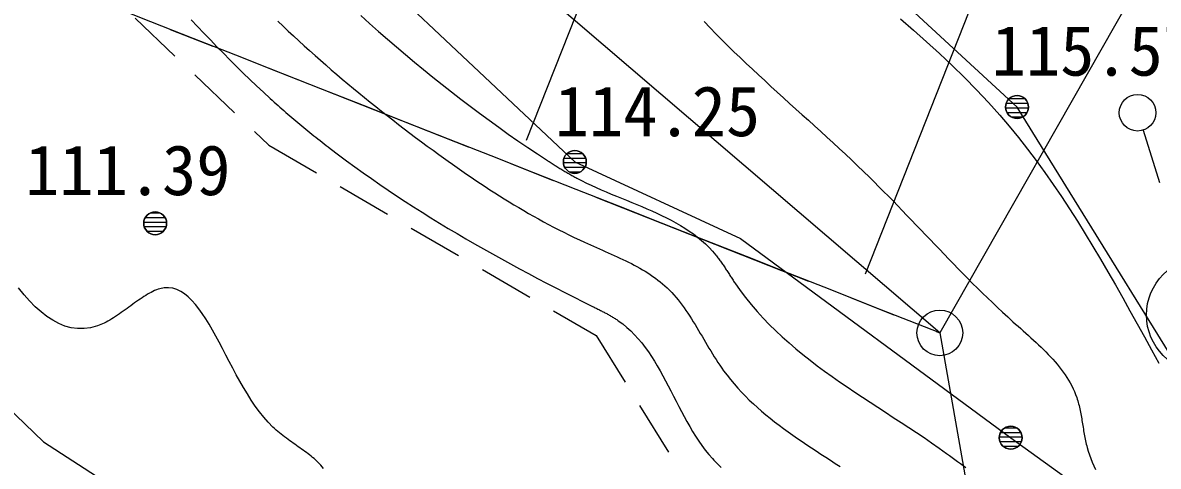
# Model space of a CAD drawing. Units: millimetres, scale not verified. Extents: x -97500 to 97500, y -67309 to 66872.
# Drawn here: x 26017 to 38427, y -54821 to -49969 of the extents above; entities that cross this region are included whole.
import ezdxf
from ezdxf.enums import TextEntityAlignment as Align

# ---------------------------------------------------------------- set-up
doc = ezdxf.new("R2010")
doc.units = ezdxf.units.MM
doc.header["$LTSCALE"] = 500
doc.linetypes.add('CHAIN1', pattern=[8, 5, -1, 1, -1])
doc.linetypes.add('DASHED1', pattern=[1.8, 1.2, -0.6])
for name, color, linetype in [('0-4_S-BGD', 7, 'Continuous'), ('0-5_レイヤ5', 2, 'Continuous'), ('0-7_S-BGD-HICN', 7, 'Continuous'), ('0-8_S-BGD-LWCN', 7, 'Continuous'), ('0-A_S-BMK-ROW', 2, 'Continuous')]:
    doc.layers.add(name, color=color, linetype=linetype)
doc.styles.add('ＭＳ ゴシック', font='')
doc.styles.get('ＭＳ ゴシック').set_extended_font_data('MS Gothic')

msp = doc.modelspace()

# ---------------------------------------------------------------- linework, layer by layer
at = {"layer": '0-4_S-BGD'}
for p, q in [((36765.4, -50850), (37001, -50850)), ((36765.4, -50850), (37001, -50850)), ((36798.4, -50800), (36968, -50800)), ((36798.4, -50800), (36968, -50800)), ((36758.5, -50900), (37007.9, -50900)), ((36758.5, -50900), (37007.9, -50900)), ((36772.6, -50950), (36993.8, -50950)), ((36772.6, -50950), (36993.8, -50950)), ((36820.6, -51000), (36945.8, -51000)), ((36820.6, -51000), (36945.8, -51000)), ((31925.5, -51500), (32174.9, -51500)), ((31925.5, -51500), (32174.9, -51500)), ((31932.4, -51450), (32168, -51450)), ((31932.4, -51450), (32168, -51450)), ((31965.4, -51400), (32135, -51400)), ((31965.4, -51400), (32135, -51400)), ((31939.6, -51550), (32160.8, -51550)), ((31939.6, -51550), (32160.8, -51550)), ((31987.6, -51600), (32112.8, -51600)), ((31987.6, -51600), (32112.8, -51600)), ((27356.1, -52100), (27572.3, -52100)), ((27356.1, -52100), (27572.3, -52100)), ((27410.4, -52050), (27518, -52050)), ((27410.4, -52050), (27518, -52050)), ((27339.8, -52150), (27588.5, -52150)), ((27339.8, -52150), (27588.5, -52150)), ((27344.8, -52200), (27583.5, -52200)), ((27344.8, -52200), (27583.5, -52200)), ((27374.6, -52250), (27553.8, -52250)), ((27374.6, -52250), (27553.8, -52250)), ((36703.9, -54450), (36924.5, -54450)), ((36703.9, -54450), (36924.5, -54450)), ((36752.7, -54400), (36875.7, -54400)), ((36752.7, -54400), (36875.7, -54400)), ((36689.5, -54500), (36938.9, -54500)), ((36689.5, -54500), (36938.9, -54500)), ((36696.2, -54550), (36932.2, -54550)), ((36696.2, -54550), (36932.2, -54550)), ((36728.7, -54600), (36899.7, -54600)), ((36728.7, -54600), (36899.7, -54600))]:
    msp.add_line(p, q, dxfattribs=at)
at = {"layer": '0-4_S-BGD', "linetype": 'DASHED1'}
msp.add_line((38259.9, -51144.7), (38783.2, -52817.8), dxfattribs=at)
msp.add_lwpolyline([(-3684.8, -25760.8), (-3312, -26022), (-318.8, -28118.8), (4204.2, -33203.8), (6604.2, -35544.8), (14104.2, -40405.8), (19688.2, -44355.8), (25940.2, -48680.8), (28707.2, -51308.8), (32283.2, -53391.8), (33479.2, -55321.8), (37513.2, -58240.8), (38481.2, -62022.8), (39091.1, -66750)], dxfattribs=at)
at = {"layer": '0-4_S-BGD'}
for points in [[(41919.2, -58250.8), (39315.2, -54824.8), (36883.2, -50891.8), (32641.2, -46972.8), (28460.2, -43743.8), (24265.2, -41246.8), (20652.2, -39437.8), (17882.2, -38639.8), (13281.2, -35802.8), (10956.2, -34168.8)], [(17882.2, -38639.8), (20163.2, -41484.8), (23603.2, -44149.8), (28791.2, -48416.8), (32050.2, -51491.8), (33862.2, -52329.8), (36814.2, -54508.8), (39010.2, -56094.8), (41919.2, -58250.8)], [(9094.2, -42570.8), (12776.2, -44887.8), (17565.2, -47577.8), (21698.2, -50170.8), (26245.2, -54551.8), (29450.2, -56630.8), (33886.2, -60512.8), (36417.2, -62712.8), (38406.2, -65852.8), (38779.5, -66750)]]:
    msp.add_lwpolyline(points, dxfattribs=at)
for centre, radius in [((38200.2, -50953.8), 200), ((36883.2, -50891.8), 125), ((32050.2, -51491.8), 125), ((27464.2, -52162.8), 125), ((38922.9, -53165.8), 625), ((36814.2, -54508.8), 125)]:
    msp.add_circle(centre, radius, dxfattribs=at)
for centre, start, end in [((36883.2, -50891.8), 0, 180), ((36883.2, -50891.8), 180, 0), ((32050.2, -51491.8), 0, 180), ((32050.2, -51491.8), 180, 0), ((27464.2, -52162.8), 0, 180), ((27464.2, -52162.8), 180, 0), ((36814.2, -54508.8), 0, 180), ((36814.2, -54508.8), 180, 0)]:
    msp.add_arc(centre, 125, start, end, dxfattribs=at)
at = {"layer": '0-5_レイヤ5'}
for p, q in [((33353.1, -46605.5), (31519, -51257)), ((37058.7, -48066.7), (35224.6, -52718.1))]:
    msp.add_line(p, q, dxfattribs=at)
at = {"layer": '0-5_レイヤ5', "linetype": 'CHAIN1'}
msp.add_lwpolyline([(-85366.8, -3234.8), (-8646.8, -35722.8), (36039.2, -53361.8)], dxfattribs=at)
at = {"layer": '0-5_レイヤ5'}
msp.add_lwpolyline([(36039.2, -53361.8), (35787.4, -53262.4), (35322.3, -53078.8), (34857.3, -52895.3), (34392.2, -52711.7), (33927.1, -52528.1), (33462, -52344.5), (32996.9, -52160.9), (32531.9, -51977.4), (32066.8, -51793.8), (31601.7, -51610.2), (31136.6, -51426.6), (30671.5, -51243), (30206.5, -51059.5), (29741.4, -50875.9), (29276.3, -50692.3), (28811.2, -50508.7), (28346.2, -50325.1), (27881.1, -50141.5), (27416, -49958), (26950.9, -49774.4), (26485.8, -49590.8), (26020.8, -49407.2), (25555.7, -49223.6)], dxfattribs=at)
at = {"layer": '0-7_S-BGD-HICN'}
for points in [[(33463.7, -49957.6), (33527.9, -50024.5), (33592.7, -50090.7), (33658, -50156.4), (33723.7, -50221.5), (33789.9, -50286.2), (33856.5, -50350.3), (33923.4, -50414.1), (33990.6, -50477.5), (34058.1, -50540.5), (34125.8, -50603.2), (34193.7, -50665.7), (34261.7, -50727.9), (34329.8, -50789.9), (34398, -50851.8), (34466.2, -50913.6), (34534.3, -50975.3), (34602.4, -51036.9), (34670.4, -51098.6), (34738.2, -51160.2), (34805.8, -51222), (34873.2, -51283.9), (34940.3, -51345.9), (35007.1, -51408.1), (35073.5, -51470.6)], [(35073.5, -51470.6), (35139.5, -51533.3), (35205, -51596.3), (35270.1, -51659.7), (35322.2, -51711), (35374, -51762.6), (35425.5, -51814.5), (35476.8, -51866.5), (35527.9, -51918.7), (35578.8, -51971.1), (35629.5, -52023.7), (35680.2, -52076.3), (35730.7, -52129.2), (35781.3, -52182.1), (35831.8, -52235.1), (35882.4, -52288.2), (35933.1, -52341.3), (35983.8, -52394.5), (36034.7, -52447.8), (36085.8, -52501), (36137.1, -52554.3), (36188.6, -52607.5), (36240.4, -52660.7), (36292.5, -52713.9), (36345, -52767), (36397.8, -52820), (36451.1, -52872.9), (36504.8, -52925.7), (36559, -52978.4), (36613.7, -53031), (36668.9, -53083.4), (36724.8, -53135.6), (36781.3, -53187.7), (36838.4, -53239.5), (36866.5, -53264.7), (36894.6, -53289.9), (36922.9, -53315), (36951.1, -53340.1), (36979.4, -53365.3), (37007.5, -53390.6)], [(37007.5, -53390.6), (37035.6, -53415.9), (37063.4, -53441.3), (37091.1, -53466.9), (37118.4, -53492.5), (37145.5, -53518.4), (37172.2, -53544.4), (37198.5, -53570.7), (37224.3, -53597.1), (37249.6, -53623.9), (37274.3, -53650.9), (37298.5, -53678.1), (37322, -53705.8), (37344.8, -53733.7), (37366.8, -53762), (37388.1, -53790.7), (37408.5, -53819.8), (37428, -53849.3), (37446.5, -53879.2), (37464.1, -53909.7), (37480.7, -53940.6), (37496.1, -53972), (37510.4, -54003.9), (37523.6, -54036.4), (37535.5, -54069.5), (37541.1, -54086.7), (37546.4, -54104.1), (37551.4, -54121.6), (37556.1, -54139.2), (37560.6, -54157), (37564.9, -54174.8), (37568.9, -54192.8), (37572.7, -54210.8), (37576.4, -54229), (37579.9, -54247.2), (37583.3, -54265.5), (37586.5, -54283.9), (37589.7, -54302.3), (37592.8, -54320.7), (37595.8, -54339.2)], [(37595.8, -54339.2), (37598.8, -54357.7), (37601.8, -54376.2), (37604.8, -54394.7), (37607.8, -54413.2), (37610.9, -54431.8), (37614, -54450.2), (37617.3, -54468.7), (37620.6, -54487.1), (37624.1, -54505.5), (37627.7, -54523.8), (37631.5, -54542.1), (37635.5, -54560.3), (37639.7, -54578.3), (37644.1, -54596.4), (37648.8, -54614.3), (37660.8, -54655.9), (37674.3, -54697), (37689.2, -54737.6), (37705.4, -54777.5), (37722.9, -54816.9), (37741.6, -54855.8)]]:
    msp.add_lwpolyline(points, dxfattribs=at)
at = {"layer": '0-8_S-BGD-LWCN'}
for points in [[(27856.8, -49937), (27926.8, -50011), (27997, -50084.7), (28067.5, -50158.2), (28138.3, -50231.4), (28209.5, -50304.1), (28281.1, -50376.5), (28353.2, -50448.3), (28425.7, -50519.7), (28498.8, -50590.4)], [(28805, -49952.2), (28862.1, -50006.7), (28919.6, -50060.8), (28977.3, -50114.6), (29035.3, -50168.2), (29093.6, -50221.4), (29152.2, -50274.4), (29211.1, -50327), (29270.2, -50379.4), (29329.6, -50431.4), (29389.2, -50483.2), (29449.1, -50534.6), (29509.2, -50585.8), (29569.6, -50636.7), (29630.2, -50687.2), (29691.1, -50737.5), (29752.2, -50787.5), (29813.5, -50837.2), (29875, -50886.6), (29936.7, -50935.7), (29998.6, -50984.5), (30060.8, -51033), (30123.1, -51081.2), (30185.6, -51129.1), (30248.3, -51176.7), (30311.1, -51224.1), (30374.2, -51271.1), (30437.4, -51317.9), (30500.8, -51364.3), (30564.3, -51410.5), (30614.4, -51446.6), (30664.6, -51482.5), (30715, -51518.3), (30765.4, -51553.8), (30816, -51589.1), (30866.8, -51624.2)], [(29710.5, -49891.4), (29807, -49978), (29904.1, -50063.8), (30001.8, -50149), (30100, -50233.6), (30198.8, -50317.4), (30298.2, -50400.5), (30398.1, -50482.9), (30498.6, -50564.5), (30599.7, -50645.3), (30701.3, -50725.2), (30803.5, -50804.4), (30906.3, -50882.7), (31009.7, -50960.1), (31113.7, -51036.6)], [(28498.8, -50590.4), (28572.6, -50660.6), (28646.9, -50730), (28722, -50798.7), (28743.1, -50817.8), (28764.3, -50836.9), (28785.6, -50855.8), (28806.9, -50874.7), (28828.3, -50893.6), (28849.7, -50912.4), (28871.1, -50931.1), (28892.7, -50949.8), (28914.2, -50968.4), (28935.9, -50987), (28957.6, -51005.4), (28979.3, -51023.9), (29001.1, -51042.3), (29022.9, -51060.6), (29044.8, -51078.8), (29066.7, -51097), (29088.7, -51115.2), (29110.7, -51133.2), (29132.8, -51151.2), (29154.9, -51169.2), (29177.1, -51187.1), (29199.3, -51204.9), (29221.5, -51222.7), (29243.8, -51240.4), (29266.1, -51258.1), (29288.5, -51275.7), (29310.9, -51293.3), (29333.4, -51310.8), (29355.9, -51328.2), (29378.4, -51345.6), (29467, -51413), (29556.2, -51479.7), (29645.9, -51545.4), (29736.2, -51610.3), (29827.1, -51674.5), (29918.4, -51737.8)], [(31113.7, -51036.6), (31218.3, -51112.2), (31323.5, -51186.8), (31429.2, -51260.5), (31535.6, -51333.1), (31642.6, -51404.8), (31750.2, -51475.4), (31760.6, -51482.2), (31771.1, -51489), (31781.6, -51495.7), (31792.1, -51502.5), (31802.6, -51509.2), (31813.1, -51516), (31823.6, -51522.7), (31834.2, -51529.4), (31844.7, -51536), (31855.3, -51542.7), (31865.9, -51549.3), (31876.5, -51555.9), (31887.1, -51562.5), (31897.8, -51569), (31908.5, -51575.6), (31919.1, -51582.1), (31929.9, -51588.5), (31940.6, -51595), (31951.4, -51601.4), (31962.2, -51607.7), (31973, -51614.1), (31983.9, -51620.4), (31994.8, -51626.6), (32005.7, -51632.9), (32016.6, -51639), (32027.6, -51645.2), (32038.7, -51651.3), (32049.7, -51657.3), (32060.8, -51663.4), (32072, -51669.3), (32124, -51696.3), (32176.8, -51722.5), (32230.3, -51747.8)], [(30866.8, -51624.2), (30917.7, -51659), (30968.8, -51693.6), (31020, -51727.9), (31071.5, -51762), (31123.1, -51795.8), (31175, -51829.2), (31227.1, -51862.4), (31279.5, -51895.3), (31332, -51927.8), (31384.9, -51960.1), (31438, -51991.9), (31491.4, -52023.5), (31545.1, -52054.6), (31599.1, -52085.4), (31653.4, -52115.9), (31708, -52145.9), (31763, -52175.5), (31818.3, -52204.8), (31873.9, -52233.6), (31930, -52261.9), (31986.4, -52289.9), (32043.2, -52317.4), (32100.4, -52344.4), (32158, -52370.9), (32190.1, -52385.5), (32222.2, -52399.8), (32254.5, -52414.1), (32286.8, -52428.4), (32319.1, -52442.6), (32351.5, -52456.8), (32383.8, -52471), (32416, -52485.2), (32448.2, -52499.6), (32480.2, -52514.1), (32512.2, -52528.7), (32543.9, -52543.4), (32575.5, -52558.4), (32606.9, -52573.6), (32638.1, -52589)], [(29918.4, -51737.8), (30010.3, -51800.4), (30102.7, -51862.2), (30195.6, -51923.3), (30289, -51983.6), (30382.9, -52043.3), (30477.2, -52102.3), (30572, -52160.7), (30667.3, -52218.4), (30763, -52275.5), (30859.1, -52332.1), (30955.7, -52388), (31052.6, -52443.4), (31149.9, -52498.3), (31247.7, -52552.7), (31345.8, -52606.5), (31444.3, -52659.9), (31543.1, -52712.9), (31642.3, -52765.4), (31741.8, -52817.5), (31841.6, -52869.2), (31941.8, -52920.6), (32042.2, -52971.6), (32143, -53022.2), (32244, -53072.6), (32253.8, -53077.4), (32263.5, -53082.2), (32273.3, -53087.1), (32283, -53091.9), (32292.7, -53096.8), (32302.4, -53101.6), (32312.1, -53106.5), (32321.8, -53111.4), (32331.5, -53116.3), (32341.1, -53121.2), (32350.8, -53126.2), (32360.4, -53131.2), (32369.9, -53136.2), (32379.5, -53141.2), (32389, -53146.3)], [(32230.3, -51747.8), (32284.4, -51772.4), (32339, -51796.4), (32394, -51820), (32449.3, -51843.2), (32504.8, -51866.1), (32560.4, -51888.8), (32616.1, -51911.5), (32671.7, -51934.2), (32727.2, -51957), (32782.4, -51980.1), (32837.2, -52003.5), (32891.6, -52027.4), (32945.5, -52051.9), (32998.8, -52077), (33051.3, -52102.9), (33103.1, -52129.7), (33153.9, -52157.4), (33203.8, -52186.2), (33252.6, -52216.2), (33300.1, -52247.5), (33346.5, -52280.2), (33391.4, -52314.3), (33434.9, -52350.1), (33476.8, -52387.6), (33517.1, -52426.9), (33555.6, -52468.1), (33592.4, -52511.3), (33599.9, -52520.7), (33607.4, -52530.3), (33614.7, -52539.9), (33622, -52549.6), (33629.3, -52559.3), (33636.5, -52569.2), (33643.6, -52579.1), (33650.6, -52589.1), (33657.6, -52599.1), (33664.6, -52609.2), (33671.5, -52619.3), (33678.4, -52629.5)], [(32638.1, -52589), (32668.9, -52604.7), (32699.5, -52620.7), (32729.8, -52637.1), (32759.7, -52653.8), (32789.3, -52670.9), (32818.5, -52688.5), (32847.3, -52706.4), (32875.6, -52724.9), (32903.4, -52743.9), (32930.7, -52763.4), (32957.6, -52783.5), (32983.8, -52804.1), (33009.5, -52825.4), (33034.6, -52847.3), (33059.1, -52870), (33084.4, -52894.8), (33109.1, -52920.4), (33133.1, -52946.7), (33156.4, -52973.7), (33179.2, -53001.4), (33201.4, -53029.6), (33223.2, -53058.4), (33244.4, -53087.6), (33265.3, -53117.4), (33285.8, -53147.6), (33305.9, -53178.1), (33325.7, -53209), (33345.3, -53240.2), (33364.6, -53271.7), (33383.8, -53303.4), (33402.8, -53335.2), (33421.8, -53367.2), (33440.6, -53399.3), (33459.5, -53431.4), (33478.4, -53463.6), (33497.3, -53495.7), (33516.3, -53527.7), (33535.5, -53559.6), (33554.8, -53591.4)], [(33678.4, -52629.5), (33685.2, -52639.8), (33692, -52650), (33698.8, -52660.3), (33705.5, -52670.7), (33712.3, -52681), (33719, -52691.4), (33725.7, -52701.8), (33732.4, -52712.2), (33739.1, -52722.6), (33745.8, -52733), (33752.5, -52743.4), (33759.2, -52753.8), (33765.9, -52764.2), (33772.7, -52774.6), (33779.5, -52784.9), (33786.3, -52795.3), (33793.1, -52805.6), (33800, -52815.8), (33856.8, -52897.2), (33916.1, -52976.2), (33977.8, -53053), (34041.8, -53127.6), (34107.9, -53200.1), (34176, -53270.8), (34246.1, -53339.6), (34317.9, -53406.8), (34391.4, -53472.3), (34466.5, -53536.4), (34543, -53599.1), (34620.8, -53660.6), (34699.9, -53720.9), (34780, -53780.2), (34861.1, -53838.5), (34943, -53896.1), (35025.7, -53953), (35109, -54009.3), (35192.7, -54065.1), (35276.9, -54120.5), (35361.3, -54175.7)], [(26907, -53254.8), (26832.5, -53285.6), (26759.3, -53305.6), (26687.3, -53315.2), (26616.7, -53314.9), (26547.2, -53305.3), (26478.9, -53286.6), (26411.8, -53259.5), (26345.7, -53224.3), (26280.8, -53181.6), (26216.9, -53131.7), (26154.1, -53075.2), (26092.2, -53012.5), (26031.3, -52944.1), (25971.3, -52870.4)], [(27904.2, -53050.2), (27865.5, -53006.5), (27825.9, -52968), (27785.4, -52935.1), (27743.7, -52908.3), (27700.9, -52887.9), (27656.7, -52874.4), (27611, -52868.2), (27563.7, -52869.8), (27514.7, -52879.6), (27496.3, -52885.3), (27477.6, -52892.1), (27458.8, -52900), (27439.7, -52908.7), (27420.5, -52918.4), (27401, -52928.9), (27381.4, -52940.1), (27361.6, -52952.1), (27341.6, -52964.6), (27321.5, -52977.8), (27301.3, -52991.4), (27280.9, -53005.4), (27260.4, -53019.8), (27239.9, -53034.5), (27219.2, -53049.4), (27198.5, -53064.4), (27177.7, -53079.6), (27156.9, -53094.8), (27136, -53109.9), (27115.1, -53125), (27094.1, -53139.8), (27073.2, -53154.5), (27052.3, -53168.8), (27031.4, -53182.7), (27010.5, -53196.2), (26989.7, -53209.2), (26968.9, -53221.7), (26948.2, -53233.4), (26927.5, -53244.5), (26907, -53254.8)], [(29083, -54644.7), (29065.1, -54632), (29047, -54619.2), (29028.7, -54606.5), (29010.2, -54593.6), (28991.7, -54580.7), (28973, -54567.7), (28954.3, -54554.5), (28935.5, -54541.2), (28916.7, -54527.6), (28897.9, -54513.9), (28879.2, -54499.8), (28860.5, -54485.4), (28841.8, -54470.8), (28823.3, -54455.7), (28804.9, -54440.3), (28786.7, -54424.4), (28768.7, -54408.1), (28750.8, -54391.3), (28700.1, -54339.4), (28651.3, -54283.6), (28604.1, -54224.3), (28558.6, -54161.9), (28514.5, -54096.9), (28471.8, -54029.6), (28430.3, -53960.6), (28389.8, -53890.2), (28350.3, -53818.9), (28311.7, -53747.1), (28273.7, -53675.3), (28236.3, -53603.9), (28199.3, -53533.3), (28162.7, -53463.9), (28126.2, -53396.3), (28089.8, -53330.7), (28053.4, -53267.8), (28016.7, -53207.8), (27979.7, -53151.2), (27942.3, -53098.6), (27904.2, -53050.2)], [(32389, -53146.3), (32398.5, -53151.4), (32407.9, -53156.6), (32417.3, -53161.8), (32426.6, -53167), (32435.9, -53172.3), (32445.2, -53177.7), (32454.4, -53183.1), (32463.5, -53188.5), (32472.6, -53194.1), (32481.6, -53199.7), (32490.6, -53205.3), (32499.5, -53211), (32508.4, -53216.8), (32517.1, -53222.7), (32525.8, -53228.6), (32573.7, -53263.8), (32619.4, -53301.3), (32662.9, -53341.1), (32704.4, -53383), (32744.2, -53426.9), (32782.2, -53472.5), (32818.7, -53519.9), (32853.8, -53568.8), (32887.6, -53619.1), (32920.2, -53670.6), (32951.9, -53723.2), (32982.8, -53776.7), (33012.9, -53831.1), (33042.5, -53886.1), (33071.6, -53941.6), (33100.5, -53997.5), (33129.2, -54053.6), (33158, -54109.7), (33186.8, -54165.8), (33216, -54221.7), (33245.6, -54277.3), (33275.7, -54332.3), (33306.5, -54386.7), (33338.2, -54440.2)], [(33554.8, -53591.4), (33574.4, -53623), (33594.3, -53654.3), (33614.4, -53685.3), (33634.9, -53716.1), (33655.7, -53746.4), (33677, -53776.3), (33713.6, -53825.4), (33751.4, -53873.2), (33790.4, -53919.9), (33830.5, -53965.4), (33871.7, -54010), (33913.9, -54053.5), (33957.1, -54096), (34001.3, -54137.7), (34046.3, -54178.5), (34092.1, -54218.5), (34138.8, -54257.7), (34186.1, -54296.2), (34234.1, -54334.1), (34282.8, -54371.4), (34332, -54408.1), (34381.7, -54444.3), (34431.9, -54480.1), (34482.5, -54515.4), (34533.5, -54550.4), (34584.8, -54585.1), (34636.4, -54619.5), (34688.2, -54653.7), (34740.1, -54687.7), (34792.1, -54721.7), (34844.2, -54755.5), (34896.3, -54789.4), (34948.4, -54823.3)], [(35361.3, -54175.7), (35445.9, -54230.8), (35530.5, -54285.8), (35615, -54340.9), (35699.3, -54396.2), (35783.2, -54451.9), (35866.7, -54507.9), (35949.7, -54564.5), (36032, -54621.7), (36113.5, -54679.6), (36143.7, -54701.6), (36173.9, -54723.6), (36203.9, -54745.7), (36233.8, -54768), (36263.6, -54790.4), (36293.3, -54812.9), (36322.9, -54835.5)], [(33338.2, -54440.2), (33370.9, -54492.9), (33404.7, -54544.4), (33439.8, -54594.7), (33476.3, -54643.7), (33514.3, -54691.1), (33554.1, -54736.9), (33569.6, -54753.8), (33585.4, -54770.4), (33601.5, -54786.9), (33617.8, -54803), (33634.3, -54819), (33651.1, -54834.8)], [(29302.3, -54845.5), (29273.7, -54809.8), (29260.1, -54794.6), (29246, -54779.7), (29231.4, -54765.1), (29216.4, -54750.9), (29200.9, -54736.9), (29185.1, -54723.2), (29168.9, -54709.8), (29152.3, -54696.5), (29135.4, -54683.4), (29118.2, -54670.4), (29100.7, -54657.5), (29083, -54644.7)]]:
    msp.add_lwpolyline(points, dxfattribs=at)
at = {"layer": '0-8_S-BGD-LWCN', "linetype": 'DASHED1'}
msp.add_lwpolyline([(35607.7, -49926.3), (35752, -50051.1), (35894.5, -50177.4), (36034.8, -50305.5), (36172.7, -50435.6), (36308, -50568), (36440.3, -50702.9), (36569.4, -50840.6), (36695.1, -50981.3), (36798, -51102.3), (36898.4, -51225.5), (36996.4, -51350.8), (37092.1, -51478.1), (37185.8, -51607.3), (37277.6, -51738.3), (37367.5, -51870.9), (37455.7, -52005), (37542.4, -52140.6), (37627.6, -52277.4), (37711.6, -52415.5), (37794.5, -52554.6), (37876.3, -52694.7), (37957.3, -52835.6), (38037.6, -52977.2), (38117.3, -53119.4), (38196.5, -53262.1), (38275.4, -53405.1), (38354.1, -53548.4), (38432.8, -53691.8)], dxfattribs=at)
at = {"layer": '0-A_S-BMK-ROW'}
msp.add_line((36039.2, -53361.8), (38403.4, -66750), dxfattribs=at)
msp.add_lwpolyline([(38136.2, -49673.8), (36039.2, -53361.8), (13768.2, -34284.8), (-866.8, -21575.8), (-18093.8, -13893.8), (-66985.8, -7045.8), (-85366.8, -3234.8)], dxfattribs=at)
msp.add_circle((36039.2, -53361.8), 250, dxfattribs=at)

# ---------------------------------------------------------------- texts
at = {"layer": '0-4_S-BGD', "style": 'ＭＳ ゴシック'}
for s, p in [('115.57', (36606.3, -50713.6)), ('114.25', (31831.2, -51375.7)), ('111.39', (26043.1, -52020.5))]:
    msp.add_text(s, height=549.9, dxfattribs=at).set_placement(p, align=Align.BOTTOM_LEFT)

doc.saveas('drawing.dxf')
